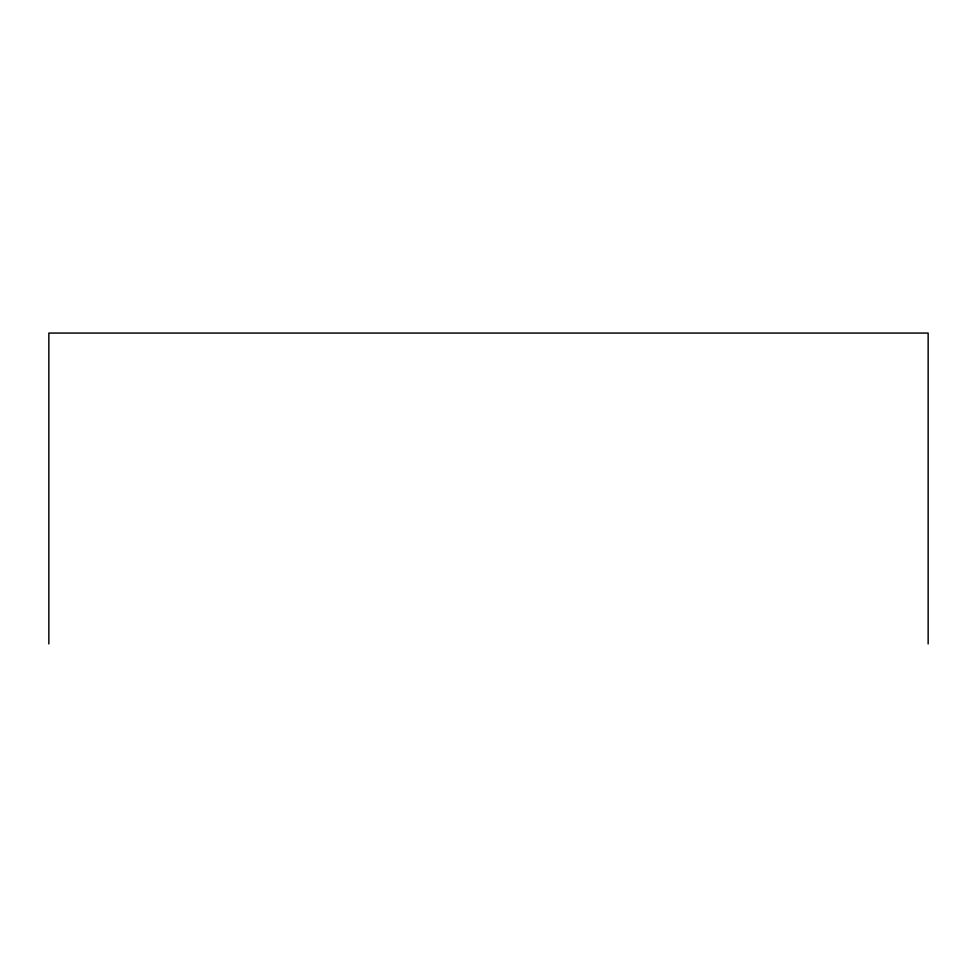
<?xml version="1.0" encoding="UTF-8"?>
<svg xmlns="http://www.w3.org/2000/svg" width="977" height="977" viewBox="0 0 977 977"><rect width="100%" height="100%" fill="white"/><g stroke="black" fill="none" stroke-linecap="round" stroke-linejoin="round"><path stroke-width="1.47" d="M928.15 643.928L928.15 333.072L48.85 333.072L48.85 643.928"/></g></svg>
